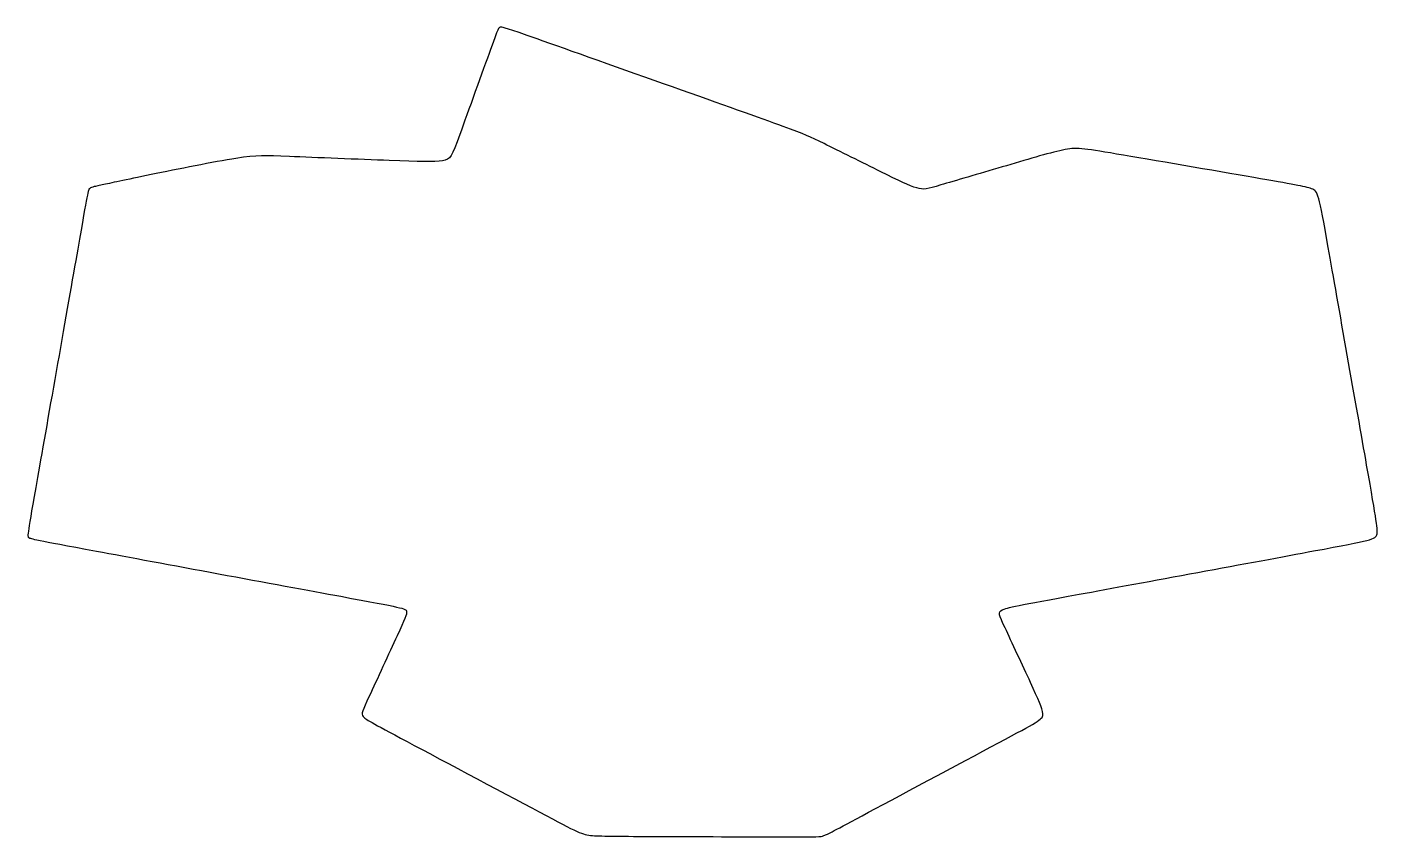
# Model space of a CAD drawing. Extents: x -0.04 to 8.5, y 3.37 to 8.5.
import ezdxf

# ---------------------------------------------------------------- set-up
doc = ezdxf.new("R2010")
doc.units = 0
doc.layers.add('Layer_1', color=7, linetype='CONTINUOUS')

msp = doc.modelspace()

# ---------------------------------------------------------------- linework, layer by layer
at = {"layer": 'Layer_1', "color": 7}
msp.add_lwpolyline([(0.376176, 7.486045)], close=True, dxfattribs=at)
for points in [[(2.952047, 8.496973), (2.93836, 8.497264), (2.936032, 8.490278), (2.887427, 8.355523)], [(3.182559, 8.421594), (2.990762, 8.489117), (2.965733, 8.496684), (2.952047, 8.496973)], [(4.038802, 8.118038), (3.732913, 8.226598), (3.374356, 8.354072), (3.182559, 8.421594)], [(2.887427, 8.355523), (2.838822, 8.220768), (2.743944, 7.958253), (2.693012, 7.81768)], [(4.738178, 7.868614), (4.597893, 7.919839), (4.344691, 8.009478), (4.038802, 8.118038)], [(4.997207, 7.759471), (4.90582, 7.804583), (4.878463, 7.817389), (4.738178, 7.868614)], [(2.693012, 7.81768), (2.642079, 7.677106), (2.635094, 7.65848), (2.583294, 7.650625)], [(5.356352, 7.581354), (5.244009, 7.636944), (5.088595, 7.714359), (4.997207, 7.759471)], [(6.505384, 7.718149), (6.416321, 7.699233), (6.271967, 7.655577), (6.123534, 7.61163)], [(6.847654, 7.6937), (6.628207, 7.731244), (6.594447, 7.737065), (6.505384, 7.718149)], [(7.715247, 7.544978), (7.472222, 7.586889), (7.0671, 7.656156), (6.847654, 7.6937)], [(1.276518, 7.665761), (1.139143, 7.643934), (0.905731, 7.597368), (0.74071, 7.563534)], [(1.616168, 7.677694), (1.455221, 7.684678), (1.413894, 7.687589), (1.276518, 7.665761)], [(2.246272, 7.652664), (2.057674, 7.659649), (1.777115, 7.670709), (1.616168, 7.677694)], [(2.583294, 7.650625), (2.531494, 7.642769), (2.43487, 7.64568), (2.246272, 7.652664)], [(6.123534, 7.61163), (5.975101, 7.567681), (5.822598, 7.523444), (5.735867, 7.497833)], [(0.74071, 7.563534), (0.575688, 7.5297), (0.479064, 7.5086), (0.430747, 7.498049)], [(5.583072, 7.47862), (5.537963, 7.492004), (5.468696, 7.525765), (5.356352, 7.581354)], [(8.081085, 7.473958), (8.03918, 7.488515), (7.958271, 7.503067), (7.715247, 7.544978)], [(0.349836, 7.474326), (0.342264, 7.466972), (0.339644, 7.455185), (0.275529, 7.091084)], [(0.376176, 7.486044), (0.369922, 7.484591), (0.357407, 7.48168), (0.349836, 7.474326)], [(0.430747, 7.498049), (0.38243, 7.487498), (0.38243, 7.4875), (0.376176, 7.486045)], [(5.735867, 7.497833), (5.649136, 7.472221), (5.628181, 7.465236), (5.583072, 7.47862)], [(8.18673, 7.10171), (8.125902, 7.44485), (8.122991, 7.459401), (8.081085, 7.473958)], [(8.429748, 5.725378), (8.3663, 6.086859), (8.247557, 6.758571), (8.18673, 7.10171)], [(0.275529, 7.091084), (0.211415, 6.726983), (0.085809, 6.010597), (0.021718, 5.647356)], [(0.021718, 5.647356), (-0.042372, 5.284114), (-0.044945, 5.27403), (-0.033876, 5.266418)], [(8.494363, 5.28445), (8.501346, 5.312675), (8.493198, 5.363897), (8.429748, 5.725378)], [(-0.033876, 5.266418), (-0.022807, 5.258806), (0.001888, 5.253661), (0.394573, 5.180775)], [(8.094475, 5.182009), (8.465263, 5.250986), (8.487381, 5.256225), (8.494363, 5.28445)], [(0.394573, 5.180775), (0.787257, 5.107889), (1.547901, 4.967267), (1.93929, 4.894918)], [(6.611622, 4.907848), (7.004245, 4.980319), (7.723687, 5.113032), (8.094475, 5.182009)], [(1.93929, 4.894918), (2.330679, 4.822568), (2.352798, 4.818493), (2.356283, 4.800156)], [(6.124119, 4.809177), (6.153224, 4.823154), (6.218999, 4.835378), (6.611622, 4.907848)], [(2.356283, 4.800156), (2.359768, 4.781819), (2.344634, 4.749223), (2.296029, 4.643864)], [(6.142452, 4.694499), (6.10258, 4.779483), (6.095013, 4.7952), (6.124119, 4.809177)], [(2.296029, 4.643864), (2.247424, 4.538505), (2.165352, 4.360391), (2.120532, 4.263765)], [(6.303398, 4.349325), (6.254502, 4.455266), (6.182325, 4.609515), (6.142452, 4.694499)], [(6.380815, 4.152004), (6.377906, 4.185758), (6.352294, 4.243384), (6.303398, 4.349325)], [(2.120532, 4.263765), (2.075711, 4.167139), (2.068144, 4.152005), (2.081249, 4.135123)], [(2.081249, 4.135123), (2.094353, 4.118241), (2.128113, 4.099614), (2.359205, 3.97621)], [(6.144197, 3.991065), (6.363934, 4.108355), (6.383725, 4.11825), (6.380815, 4.152004)], [(2.359205, 3.97621), (2.590297, 3.852806), (3.018703, 3.624634), (3.239313, 3.507344)], [(5.278641, 3.528019), (5.504785, 3.649094), (5.92446, 3.873774), (6.144197, 3.991065)], [(3.239313, 3.507344), (3.459923, 3.390054), (3.472729, 3.383651), (3.544034, 3.380161)], [(4.99662, 3.380748), (5.019901, 3.389481), (5.052497, 3.406943), (5.278641, 3.528019)], [(3.544034, 3.380161), (3.61534, 3.376673), (3.745142, 3.376089), (3.988457, 3.375216)], [(3.988457, 3.375216), (4.231772, 3.374342), (4.588583, 3.37318), (4.773977, 3.372598)], [(4.773977, 3.372598), (4.95937, 3.372015), (4.97334, 3.372015), (4.99662, 3.380748)]]:
    msp.add_open_spline(points, degree=3, dxfattribs=at)

doc.saveas('drawing.dxf')
